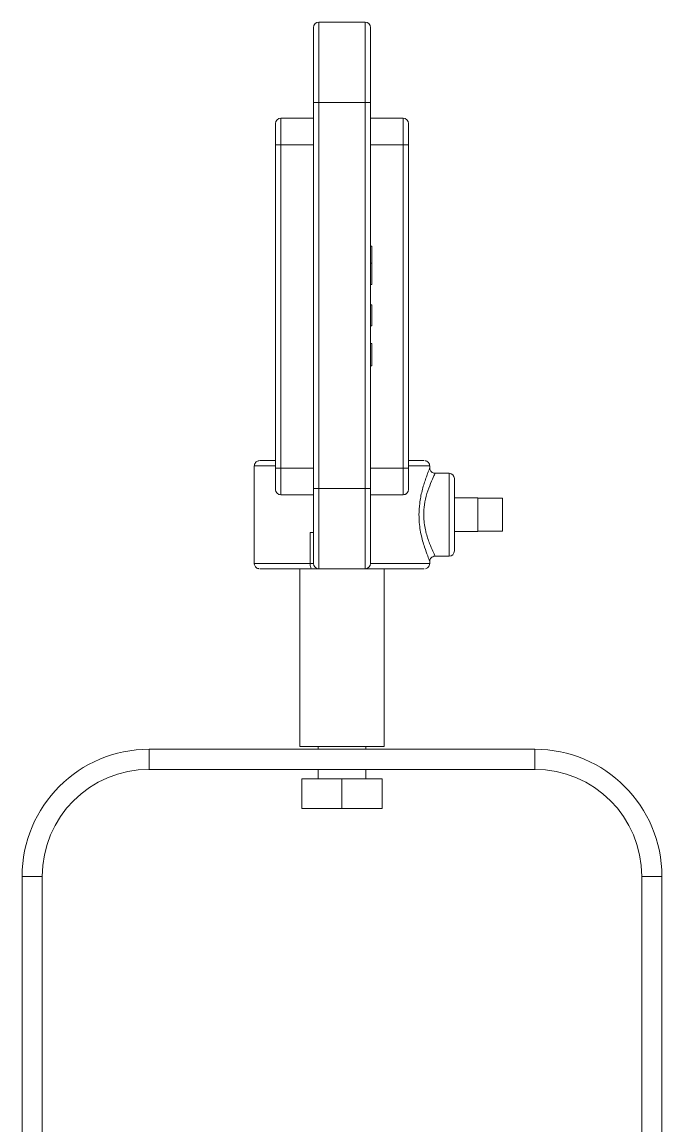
# Model space of a CAD drawing. Extents: x 12.1 to 108.7, y 1 to 80.4.
# Drawn here: x 99.58 to 105.55, y 37.87 to 48.17 of the extents above; entities that cross this region are included whole.
import ezdxf

# ---------------------------------------------------------------- set-up
doc = ezdxf.new("R2010")
doc.units = 0
doc.header["$MEASUREMENT"] = 0
doc.linetypes.add('SLD-Solid', pattern=[0])
doc.layers.add('OBJECT', color=7, linetype='CONTINUOUS')

msp = doc.modelspace()

# ---------------------------------------------------------------- linework, layer by layer
at = {"layer": 'OBJECT', "linetype": 'SLD-Solid', "lineweight": 15}
for p, q in [((102.78, 48.174), (102.348, 48.174)), ((102.348, 48.174), (102.348, 47.424)), ((102.78, 47.424), (102.78, 48.174)), ((102.298, 47.424), (102.298, 48.124)), ((102.83, 48.124), (102.83, 47.424)), ((102.298, 47.836), (102.298, 47.836)), ((102.298, 47.277), (102.298, 47.836)), ((102.83, 47.836), (102.83, 47.836)), ((102.83, 47.277), (102.83, 47.836)), ((102.298, 43.819), (102.298, 47.424)), ((102.348, 47.424), (102.348, 43.819)), ((102.78, 47.424), (102.348, 47.424)), ((102.78, 43.819), (102.78, 47.424)), ((102.83, 47.424), (102.78, 47.424)), ((102.83, 47.424), (102.83, 43.819)), ((101.943, 47.027), (101.943, 47.227)), ((102.298, 47.277), (101.993, 47.277)), ((101.993, 47.277), (101.993, 47.027)), ((103.135, 47.277), (102.83, 47.277)), ((103.135, 47.027), (103.135, 47.277)), ((103.185, 47.227), (103.185, 47.027)), ((101.943, 44.01), (101.943, 47.027)), ((101.993, 47.027), (101.943, 47.027)), ((101.993, 47.027), (101.993, 44.01)), ((102.298, 47.027), (101.993, 47.027)), ((103.135, 47.027), (102.83, 47.027)), ((103.135, 44.01), (103.135, 47.027)), ((103.185, 47.027), (103.185, 44.01)), ((102.842, 46.083), (102.83, 46.083)), ((102.842, 45.922), (102.83, 45.922)), ((102.842, 45.723), (102.83, 45.723)), ((102.842, 45.533), (102.83, 45.533)), ((102.842, 45.338), (102.842, 45.533)), ((102.842, 45.419), (102.842, 45.419)), ((102.842, 45.338), (102.83, 45.338)), ((102.842, 45.338), (102.83, 45.338)), ((102.842, 45.338), (102.842, 45.338)), ((102.842, 45.172), (102.83, 45.172)), ((102.842, 44.964), (102.842, 45.172)), ((102.842, 44.997), (102.842, 45.172)), ((102.842, 44.997), (102.842, 45.172)), ((102.842, 44.964), (102.83, 44.964)), ((102.842, 44.964), (102.83, 44.964)), ((102.842, 44.964), (102.842, 44.964)), ((101.943, 43.81), (101.943, 44.01)), ((101.993, 44.01), (101.943, 44.01)), ((101.993, 44.01), (101.993, 43.76)), ((102.298, 44.01), (101.993, 44.01)), ((103.135, 44.01), (102.83, 44.01)), ((103.135, 43.76), (103.135, 44.01)), ((103.185, 44.01), (103.185, 43.81)), ((103.564, 43.186), (103.564, 43.961)), ((103.614, 43.911), (103.614, 43.236)), ((101.943, 43.81), (101.943, 43.81)), ((102.298, 43.119), (102.298, 43.819)), ((102.348, 43.819), (102.348, 43.069)), ((102.78, 43.819), (102.348, 43.819)), ((102.78, 43.069), (102.78, 43.819)), ((102.83, 43.819), (102.78, 43.819)), ((102.83, 43.819), (102.83, 43.119)), ((103.185, 43.81), (103.185, 43.81)), ((102.298, 43.76), (101.993, 43.76)), ((101.993, 43.76), (101.993, 43.76)), ((103.135, 43.76), (102.83, 43.76)), ((103.135, 43.76), (103.135, 43.76)), ((103.834, 43.73), (103.834, 43.728)), ((104.064, 43.728), (103.834, 43.728)), ((103.834, 43.728), (103.834, 43.599)), ((104.064, 43.728), (104.064, 43.42)), ((103.834, 43.599), (103.834, 43.549)), ((103.834, 43.549), (103.834, 43.42)), ((102.266, 43.119), (102.266, 43.407)), ((103.834, 43.42), (103.834, 43.418)), ((104.064, 43.42), (103.834, 43.42)), ((104.064, 43.42), (103.834, 43.42)), ((103.834, 43.42), (103.834, 43.42)), ((104.064, 43.42), (104.064, 43.42)), ((102.266, 43.119), (102.298, 43.119)), ((102.298, 43.119), (102.298, 43.119)), ((102.83, 43.119), (102.83, 43.119)), ((102.78, 43.069), (102.348, 43.069)), ((102.348, 43.069), (102.348, 43.069)), ((102.78, 43.069), (102.78, 43.069)), ((100.764, 41.384), (104.364, 41.384)), ((100.764, 41.384), (100.764, 41.196)), ((102.787, 41.409), (102.342, 41.409)), ((104.364, 41.196), (104.364, 41.384)), ((100.764, 41.196), (104.364, 41.196)), ((100.764, 41.196), (102.342, 41.196)), ((100.764, 41.196), (100.764, 41.196)), ((102.787, 41.196), (104.364, 41.196)), ((104.364, 41.196), (104.364, 41.196)), ((102.189, 40.829), (102.189, 41.109)), ((102.564, 41.109), (102.189, 41.109)), ((102.564, 40.829), (102.564, 41.109)), ((102.939, 41.109), (102.564, 41.109)), ((102.939, 40.829), (102.939, 41.109)), ((102.564, 40.829), (102.189, 40.829)), ((102.189, 40.829), (102.564, 40.829)), ((102.189, 40.829), (102.189, 40.829)), ((102.939, 40.829), (102.564, 40.829)), ((102.564, 40.829), (102.939, 40.829)), ((102.939, 40.829), (102.939, 40.829)), ((99.576, 31.843), (99.576, 40.196)), ((99.764, 40.196), (99.576, 40.196)), ((99.764, 31.843), (99.764, 40.196)), ((105.364, 40.196), (105.364, 31.843)), ((105.552, 40.196), (105.364, 40.196)), ((105.552, 40.196), (105.552, 31.843))]:
    msp.add_line(p, q, dxfattribs=at)
at = {"layer": 'OBJECT', "linetype": 'SLD-Solid', "lineweight": 15, "flags": 128}
for points in [[(102.348, 47.424), (102.338, 47.424), (102.329, 47.424), (102.32, 47.424), (102.313, 47.424), (102.307, 47.424), (102.302, 47.424), (102.299, 47.424), (102.298, 47.424)], [(103.135, 47.027), (103.145, 47.027), (103.154, 47.027), (103.163, 47.027), (103.17, 47.027), (103.177, 47.027), (103.181, 47.027), (103.184, 47.027), (103.185, 47.027)], [(101.795, 44.079), (101.795, 44.079), (101.803, 44.079), (101.828, 44.079), (101.868, 44.079), (101.924, 44.079), (101.943, 44.079)], [(103.185, 44.079), (103.204, 44.079), (103.26, 44.079), (103.3, 44.079), (103.325, 44.079), (103.333, 44.079), (103.333, 44.079)], [(103.135, 44.01), (103.145, 44.01), (103.154, 44.01), (103.163, 44.01), (103.17, 44.01), (103.177, 44.01), (103.181, 44.01), (103.184, 44.01), (103.185, 44.01)], [(102.348, 43.819), (102.338, 43.819), (102.329, 43.819), (102.32, 43.819), (102.313, 43.819), (102.307, 43.819), (102.302, 43.819), (102.299, 43.819), (102.298, 43.819)], [(101.993, 43.76), (102.026, 43.76), (102.061, 43.76), (102.097, 43.76), (102.135, 43.76), (102.174, 43.76), (102.215, 43.76), (102.256, 43.76), (102.298, 43.76)], [(102.83, 43.76), (102.872, 43.76), (102.914, 43.76), (102.954, 43.76), (102.993, 43.76), (103.031, 43.76), (103.067, 43.76), (103.102, 43.76), (103.135, 43.76)], [(102.266, 43.407), (102.273, 43.407), (102.279, 43.407), (102.285, 43.407), (102.289, 43.407), (102.293, 43.407), (102.296, 43.407), (102.298, 43.407), (102.298, 43.407)], [(101.745, 43.119), (101.75, 43.119), (101.771, 43.119), (101.805, 43.119), (101.854, 43.119), (101.915, 43.119), (101.989, 43.119), (102.073, 43.119), (102.166, 43.119), (102.266, 43.119)], [(102.284, 43.069), (102.281, 43.07), (102.277, 43.073), (102.274, 43.077), (102.272, 43.084), (102.269, 43.091), (102.268, 43.1), (102.267, 43.109), (102.266, 43.119)], [(102.83, 43.119), (102.929, 43.119), (103.021, 43.119), (103.106, 43.119), (103.181, 43.119), (103.246, 43.119), (103.299, 43.119), (103.34, 43.119), (103.367, 43.119), (103.381, 43.119), (103.383, 43.119)], [(102.284, 43.069), (102.189, 43.069), (102.101, 43.069), (102.021, 43.069), (101.952, 43.069), (101.894, 43.069), (101.849, 43.069), (101.817, 43.069), (101.799, 43.069), (101.796, 43.069), (101.807, 43.069), (101.832, 43.069), (101.871, 43.069), (101.923, 43.069), (101.987, 43.069), (102.062, 43.069), (102.147, 43.069), (102.239, 43.069), (102.337, 43.069), (102.44, 43.069), (102.545, 43.069), (102.65, 43.069), (102.754, 43.069), (102.854, 43.069), (102.949, 43.069), (103.036, 43.069), (103.115, 43.069), (103.183, 43.069), (103.24, 43.069), (103.284, 43.069), (103.314, 43.069), (103.33, 43.069), (103.332, 43.069), (103.319, 43.069), (103.293, 43.069), (103.252, 43.069), (103.199, 43.069), (103.133, 43.069), (103.057, 43.069), (102.972, 43.069), (102.879, 43.069), (102.78, 43.069)], [(102.564, 43.069), (102.489, 43.069), (102.417, 43.069), (102.351, 43.069), (102.291, 43.069), (102.242, 43.069), (102.205, 43.069), (102.18, 43.069), (102.17, 43.069), (102.169, 43.069)], [(102.284, 43.069), (102.298, 43.069), (102.31, 43.069), (102.321, 43.069), (102.331, 43.069), (102.338, 43.069), (102.344, 43.069), (102.347, 43.069), (102.348, 43.069)], [(102.959, 43.069), (102.959, 43.069), (102.948, 43.069), (102.923, 43.069), (102.886, 43.069), (102.837, 43.069), (102.778, 43.069), (102.711, 43.069), (102.639, 43.069), (102.564, 43.069)], [(102.564, 41.409), (102.639, 41.409), (102.711, 41.409), (102.778, 41.409), (102.837, 41.409), (102.886, 41.409), (102.923, 41.409), (102.948, 41.409), (102.959, 41.409), (102.955, 41.409), (102.937, 41.409), (102.906, 41.409), (102.863, 41.409), (102.808, 41.409), (102.745, 41.409), (102.675, 41.409), (102.602, 41.409), (102.527, 41.409), (102.453, 41.409), (102.383, 41.409), (102.32, 41.409), (102.266, 41.409), (102.222, 41.409), (102.191, 41.409), (102.173, 41.409), (102.17, 41.409), (102.18, 41.409), (102.205, 41.409), (102.242, 41.409), (102.291, 41.409), (102.351, 41.409), (102.417, 41.409), (102.489, 41.409), (102.564, 41.409)], [(101.064, 41.196), (101.003, 41.196), (100.945, 41.196), (100.893, 41.196), (100.851, 41.196), (100.82, 41.196), (100.803, 41.196), (100.799, 41.196), (100.81, 41.196), (100.834, 41.196), (100.871, 41.196), (100.918, 41.196), (100.973, 41.196), (101.033, 41.196), (101.095, 41.196), (101.155, 41.196), (101.21, 41.196), (101.257, 41.196), (101.294, 41.196), (101.318, 41.196), (101.329, 41.196), (101.326, 41.196), (101.308, 41.196), (101.277, 41.196), (101.235, 41.196), (101.183, 41.196), (101.125, 41.196), (101.064, 41.196)], [(102.342, 41.196), (102.334, 41.196), (102.31, 41.196), (102.299, 41.196), (102.303, 41.196), (102.32, 41.196), (102.351, 41.196), (102.393, 41.196), (102.445, 41.196), (102.503, 41.196), (102.564, 41.196)], [(102.564, 41.196), (102.625, 41.196), (102.683, 41.196), (102.735, 41.196), (102.777, 41.196), (102.808, 41.196), (102.826, 41.196), (102.829, 41.196), (102.818, 41.196), (102.794, 41.196), (102.787, 41.196)], [(104.064, 41.196), (104.125, 41.196), (104.183, 41.196), (104.235, 41.196), (104.277, 41.196), (104.308, 41.196), (104.326, 41.196), (104.329, 41.196), (104.318, 41.196), (104.294, 41.196), (104.257, 41.196), (104.21, 41.196), (104.155, 41.196), (104.095, 41.196), (104.033, 41.196), (103.973, 41.196), (103.918, 41.196), (103.871, 41.196), (103.834, 41.196), (103.81, 41.196), (103.799, 41.196), (103.803, 41.196), (103.82, 41.196), (103.851, 41.196), (103.893, 41.196), (103.945, 41.196), (104.003, 41.196), (104.064, 41.196)]]:
    msp.add_lwpolyline(points, dxfattribs=at)
at = {"layer": 'OBJECT', "linetype": 'SLD-Solid', "lineweight": 15}
for centre, radius, start, end in [((102.348, 48.124), 0.05, 90, 180), ((102.78, 48.124), 0.05, 0, 90), ((101.993, 47.227), 0.05, 90, 180), ((103.135, 47.227), 0.05, 0, 90), ((101.912, -102.404), 146.433, 89.98771, 90.06518), ((103.205, -128.062), 172.091, 89.9406, 90.00652), ((103.564, 43.911), 0.05, 0, 90), ((101.993, 43.81), 0.05, 180, 270), ((103.135, 43.81), 0.05, 270, 360), ((103.564, 43.236), 0.05, 270, 0), ((102.348, 43.119), 0.05, 180, 270), ((102.348, 43.119), 0.05, 180, 270), ((102.78, 43.119), 0.05, 270, 360), ((100.764, 40.196), 1.188, 90, 180), ((104.364, 40.196), 1.188, 0, 90), ((100.764, 40.196), 1, 90, 180), ((100.764, 40.196), 1, 90, 180), ((104.364, 40.196), 1, 0, 90), ((104.364, 40.196), 1, 0, 90)]:
    msp.add_arc(centre, radius, start, end, dxfattribs=at)
for points, knots in [([(102.842, 45.922), (102.842, 45.939), (102.842, 45.974), (102.842, 46.033), (102.842, 46.064), (102.842, 46.083)], [0, 0, 0, 0, 0.280842, 0.561442, 1, 1, 1, 1]), ([(102.842, 45.723), (102.842, 45.726), (102.842, 45.733), (102.842, 45.788), (102.842, 45.853), (102.842, 45.899), (102.842, 45.922)], [0, 0, 0, 0, 0.2795119, 0.5590796, 0.7793739, 1, 1, 1, 1]), ([(101.787, 44.078), (101.783, 44.077), (101.774, 44.075), (101.761, 44.067), (101.751, 44.053), (101.745, 44.04), (101.746, 44.031), (101.746, 44.029)], [0, 0, 0, 0, 0.161531, 0.39689, 0.637123, 0.890074, 1, 1, 1, 1]), ([(103.382, 44.029), (103.382, 44.033), (103.383, 44.041), (103.377, 44.054), (103.369, 44.065), (103.36, 44.072), (103.351, 44.076), (103.345, 44.078), (103.342, 44.078), (103.341, 44.078)], [0, 0, 0, 0, 0.149043, 0.382441, 0.572277, 0.732737, 0.866403, 0.972453, 1, 1, 1, 1]), ([(103.283, 43.574), (103.285, 43.609), (103.288, 43.687), (103.311, 43.803), (103.339, 43.891), (103.36, 43.95), (103.373, 43.983), (103.382, 44.004), (103.382, 44.008), (103.383, 44.01)], [0, 0, 0, 0, 0.159591, 0.357038, 0.570122, 0.682326, 0.798189, 0.903652, 1, 1, 1, 1]), ([(103.432, 43.96), (103.432, 43.96), (103.437, 43.967), (103.424, 43.939), (103.394, 43.874), (103.357, 43.777), (103.332, 43.675), (103.329, 43.605), (103.327, 43.574)], [0, 0, 0, 0, 0.017901, 0.230796, 0.454844, 0.661736, 0.849837, 1, 1, 1, 1]), ([(103.432, 43.961), (103.426, 43.962), (103.414, 43.963), (103.399, 43.973), (103.389, 43.986), (103.384, 43.998), (103.383, 44.006), (103.383, 44.01), (103.383, 44.01)], [0, 0, 0, 0, 0.22238, 0.45446, 0.658665, 0.827228, 0.969971, 1, 1, 1, 1]), ([(101.993, 43.76), (101.985, 43.761), (101.972, 43.763), (101.956, 43.775), (101.948, 43.787), (101.944, 43.799), (101.943, 43.807), (101.943, 43.81)], [0, 0, 0, 0, 0.339642, 0.594762, 0.767038, 0.899948, 1, 1, 1, 1]), ([(103.185, 43.81), (103.185, 43.806), (103.184, 43.797), (103.179, 43.784), (103.168, 43.771), (103.153, 43.762), (103.141, 43.761), (103.135, 43.76)], [0, 0, 0, 0, 0.132534, 0.264235, 0.462925, 0.750207, 1, 1, 1, 1]), ([(103.38, 43.143), (103.381, 43.142), (103.383, 43.142), (103.365, 43.187), (103.334, 43.27), (103.305, 43.37), (103.289, 43.465), (103.284, 43.526), (103.284, 43.563), (103.283, 43.574)], [0, 0, 0, 0, 0.09188, 0.283293, 0.487629, 0.715471, 0.830932, 0.950194, 1, 1, 1, 1]), ([(103.327, 43.574), (103.328, 43.564), (103.328, 43.511), (103.337, 43.457), (103.357, 43.376), (103.381, 43.304), (103.414, 43.23), (103.433, 43.19), (103.431, 43.191), (103.43, 43.191)], [0, 0, 0, 0, 0.046712, 0.259544, 0.267457, 0.486952, 0.687283, 0.876865, 1, 1, 1, 1]), ([(101.746, 43.119), (101.745, 43.118), (101.744, 43.111), (101.748, 43.099), (101.756, 43.087), (101.765, 43.078), (101.774, 43.073), (101.782, 43.071), (101.786, 43.07), (101.788, 43.069)], [0, 0, 0, 0, 0.048698, 0.298563, 0.496361, 0.662231, 0.801798, 0.915159, 1, 1, 1, 1]), ([(102.83, 43.119), (102.83, 43.114), (102.829, 43.104), (102.822, 43.091), (102.813, 43.08), (102.799, 43.072), (102.788, 43.069), (102.781, 43.069), (102.78, 43.069), (102.78, 43.069)], [0, 0, 0, 0, 0.165078, 0.3297, 0.505293, 0.712023, 0.958589, 0.996741, 1, 1, 1, 1]), ([(103.343, 43.07), (103.347, 43.071), (103.357, 43.074), (103.37, 43.084), (103.38, 43.099), (103.384, 43.112), (103.383, 43.119), (103.383, 43.12)], [0, 0, 0, 0, 0.2044335, 0.4364202, 0.7106349, 0.9699157, 1, 1, 1, 1]), ([(103.383, 43.142), (103.383, 43.143), (103.384, 43.147), (103.387, 43.158), (103.396, 43.172), (103.411, 43.182), (103.424, 43.187), (103.43, 43.186), (103.43, 43.186)], [0, 0, 0, 0, 0.027062, 0.237467, 0.478282, 0.735742, 0.999051, 1, 1, 1, 1])]:
    msp.add_open_spline(points, degree=3, knots=knots, dxfattribs=at)
for points in [[(101.745, 44.029), (101.745, 43.119)], [(103.383, 44.01), (103.383, 44.029)], [(103.564, 43.961), (103.432, 43.961)], [(103.834, 43.73), (103.614, 43.73)], [(103.614, 43.418), (103.834, 43.418)], [(103.383, 43.119), (103.383, 43.143)], [(103.43, 43.186), (103.564, 43.186)], [(102.169, 43.069), (102.169, 41.409)], [(102.959, 41.409), (102.959, 43.069)], [(102.342, 41.409), (102.342, 41.384)], [(102.787, 41.384), (102.787, 41.409)], [(102.342, 41.196), (102.342, 41.109)], [(102.787, 41.109), (102.787, 41.196)]]:
    msp.add_open_spline(points, degree=1, dxfattribs=at)

doc.saveas('drawing.dxf')
